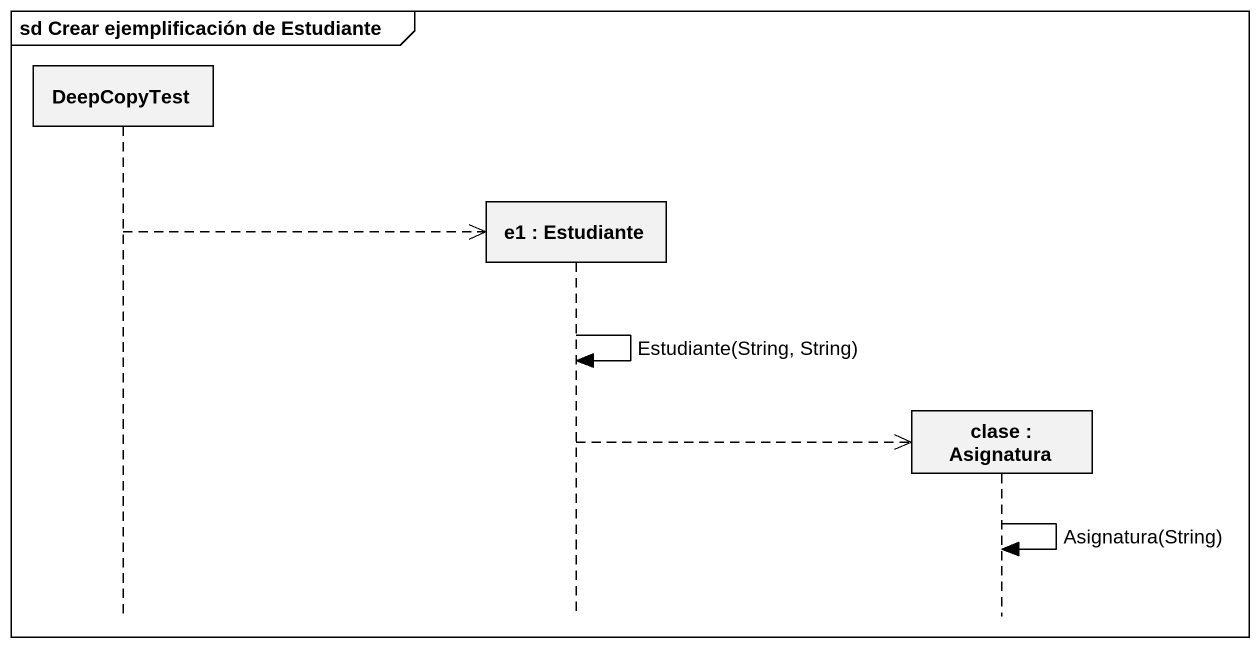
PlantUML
@startuml
mainframe sd Crear ejemplificación de Estudiante
hide footbox
participant DeepCopyTest
participant "e1 : Estudiante" as e1
participant "clase : Asignatura" as clase

DeepCopyTest -->> e1 **
e1 -> e1 : Estudiante(String, String)
e1 -->> clase **
clase -> clase : Asignatura(String)
@enduml
